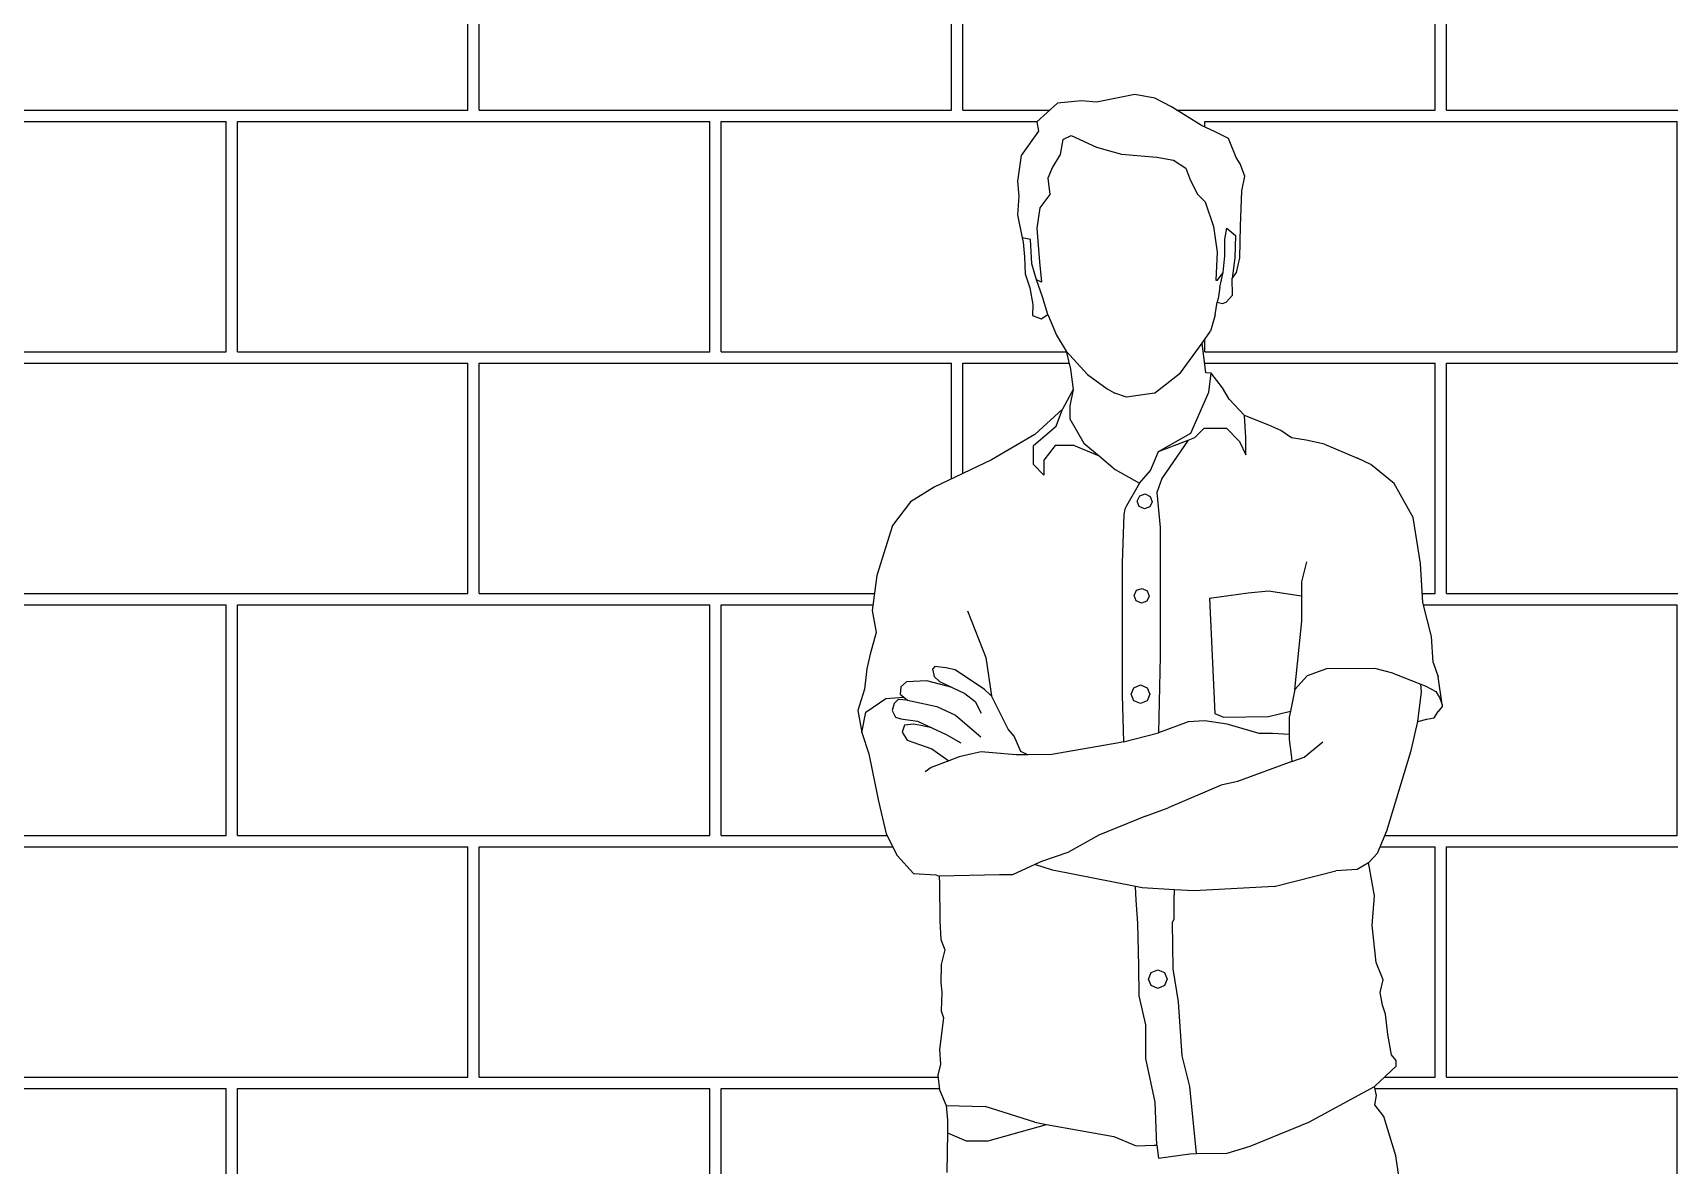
# Model space of a CAD drawing. Header units: metres. Extents: x 258817 to 259192, y 1878716 to 1878911.
# Drawn here: x 259062.576 to 259063.984, y 1878810.27 to 1878811.244 of the extents above; entities that cross this region are included whole.
import ezdxf

# ---------------------------------------------------------------- set-up
doc = ezdxf.new("R2010")
doc.units = ezdxf.units.M
doc.header["$MEASUREMENT"] = 0
doc.layers.add('Vistas', color=7, linetype='Continuous')

msp = doc.modelspace()

# ---------------------------------------------------------------- hatches: boundary and pattern name
at = {"layer": 'Vistas'}
h = msp.add_hatch(dxfattribs=at)
h.set_pattern_fill('AR-B816C', color=256, scale=0.026)
h.paths.add_polyline_path([(259063.31557, 1878810.8205), (259063.33117, 1878810.84086), (259063.3516, 1878810.85355), (259063.40072, 1878810.87719), (259063.43813, 1878810.89898), (259063.46173, 1878810.92069), (259063.47104, 1878810.93753), (259063.46868, 1878810.95501), (259063.46513, 1878810.97064), (259063.45656, 1878810.9842), (259063.44918, 1878811.00196), (259063.44341, 1878810.99822), (259063.43595, 1878811.00115), (259063.43637, 1878811.01076), (259063.43367, 1878811.02493), (259063.42961, 1878811.0371), (259063.42903, 1878811.05152), (259063.42798, 1878811.0643), (259063.42325, 1878811.08788), (259063.42427, 1878811.10389), (259063.42325, 1878811.11667), (259063.42636, 1878811.1389), (259063.44118, 1878811.15984), (259063.43964, 1878811.16771), (259063.45749, 1878811.18383), (259063.47824, 1878811.18587), (259063.49102, 1878811.18483), (259063.52405, 1878811.1914), (259063.54139, 1878811.18819), (259063.55549, 1878811.18055), (259063.58153, 1878811.16474), (259063.59306, 1878811.15912), (259063.60451, 1878811.15335), (259063.61121, 1878811.13704), (259063.61465, 1878811.13162), (259063.61859, 1878811.12111), (259063.61617, 1878811.10852), (259063.61481, 1878811.07808), (259063.61441, 1878811.05083), (259063.61154, 1878811.03832), (259063.60785, 1878811.03308), (259063.60798, 1878811.01865), (259063.6009, 1878811.01111), (259063.59493, 1878811.01276), (259063.59304, 1878811.00169), (259063.5891, 1878810.98768), (259063.58199, 1878810.97747), (259063.585, 1878810.952), (259063.5898, 1878810.95171), (259063.59957, 1878810.93899), (259063.60528, 1878810.92933), (259063.61841, 1878810.91527), (259063.63927, 1878810.90698), (259063.64953, 1878810.90241), (259063.6587, 1878810.89595), (259063.67137, 1878810.89396), (259063.68706, 1878810.89062), (259063.71545, 1878810.8785), (259063.72703, 1878810.87298), (259063.74697, 1878810.85683), (259063.76332, 1878810.8274), (259063.76965, 1878810.78782), (259063.77181, 1878810.75422), (259063.77929, 1878810.72505), (259063.78076, 1878810.70265), (259063.78483, 1878810.69048), (259063.78857, 1878810.66525), (259063.78484, 1878810.66068), (259063.78147, 1878810.65523), (259063.77518, 1878810.65398), (259063.7674, 1878810.65204), (259063.7616, 1878810.62705), (259063.74086, 1878810.55794), (259063.73271, 1878810.53875), (259063.72507, 1878810.53053), (259063.72589, 1878810.52598), (259063.73019, 1878810.50213), (259063.72831, 1878810.47654), (259063.73149, 1878810.44463), (259063.73767, 1878810.42983), (259063.73519, 1878810.41889), (259063.7372, 1878810.40785), (259063.73975, 1878810.40025), (259063.74153, 1878810.3827), (259063.74469, 1878810.36535), (259063.75094, 1878810.35756), (259063.73006, 1878810.33798), (259063.73205, 1878810.33021), (259063.73052, 1878810.32235), (259063.73817, 1878810.31206), (259063.74854, 1878810.27834), (259063.7524, 1878810.25298), (259063.75507, 1878810.24582), (259063.97833, 1878810.24581), (259063.98693, 1878810.24206), (259063.99269, 1878810.23625), (259063.99523, 1878810.2296), (259063.99535, 1878810.22401), (259063.99532, 1878810.1769), (259064.21179, 1878810.1769), (259064.21179, 1878810.1569), (259064.19191, 1878810.1569), (259064.19699, 1878810.15028), (259064.19654, 1878810.1469), (259064.19654, 1878809.4169), (259064.19588, 1878809.4069), (259064.77507, 1878809.4069), (259064.77507, 1878812.1269), (259062.01507, 1878812.1269), (259062.01507, 1878812.0669), (259062.01507, 1878810.6069), (259062.01507, 1878809.4069), (259062.62798, 1878809.4069), (259062.62798, 1878809.4169), (259062.62693, 1878809.4169), (259062.62693, 1878810.1569), (259062.61179, 1878810.1569), (259062.61179, 1878810.1769), (259062.76522, 1878810.1769), (259062.76525, 1878810.23079), (259062.7695, 1878810.23841), (259062.77606, 1878810.2435), (259062.78377, 1878810.24582), (259063.17833, 1878810.24581), (259063.18693, 1878810.24206), (259063.19269, 1878810.23625), (259063.19523, 1878810.2296), (259063.19535, 1878810.22401), (259063.19532, 1878810.1769), (259063.36759, 1878810.1769), (259063.36898, 1878810.20233), (259063.36216, 1878810.23037), (259063.3624, 1878810.26404), (259063.3629, 1878810.29818), (259063.36302, 1878810.30272), (259063.36306, 1878810.30893), (259063.3617, 1878810.32169), (259063.35617, 1878810.33502), (259063.35453, 1878810.34774), (259063.35679, 1878810.35709), (259063.35609, 1878810.3699), (259063.35955, 1878810.39693), (259063.35761, 1878810.40305), (259063.35793, 1878810.41908), (259063.35714, 1878810.42706), (259063.35755, 1878810.44308), (259063.36057, 1878810.45555), (259063.35721, 1878810.46457), (259063.3563, 1878810.48058), (259063.35586, 1878810.51905), (259063.35281, 1878810.52006), (259063.33361, 1878810.52128), (259063.31967, 1878810.53678), (259063.31017, 1878810.55533), (259063.30364, 1878810.58344), (259063.29516, 1878810.62426), (259063.28932, 1878810.64259), (259063.2858, 1878810.66151), (259063.29161, 1878810.67985), (259063.29359, 1878810.69738), (259063.29642, 1878810.70989), (259063.30147, 1878810.72846), (259063.29827, 1878810.74743), (259063.30221, 1878810.77764)])

# ---------------------------------------------------------------- linework, layer by layer
for p, q in [((259063.52405, 1878811.1914), (259063.49102, 1878811.18483)), ((259063.54139, 1878811.18819), (259063.52405, 1878811.1914)), ((259063.55549, 1878811.18055), (259063.54139, 1878811.18819)), ((259063.45749, 1878811.18383), (259063.43964, 1878811.16771)), ((259063.47824, 1878811.18587), (259063.45749, 1878811.18383)), ((259063.49102, 1878811.18483), (259063.47824, 1878811.18587)), ((259063.58153, 1878811.16474), (259063.55549, 1878811.18055)), ((259063.44118, 1878811.15984), (259063.42636, 1878811.1389)), ((259063.43964, 1878811.16771), (259063.44118, 1878811.15984)), ((259063.59306, 1878811.15912), (259063.58153, 1878811.16474)), ((259063.46201, 1878811.1525), (259063.45996, 1878811.13983)), ((259063.46201, 1878811.1525), (259063.46921, 1878811.15602)), ((259063.46921, 1878811.15602), (259063.4911, 1878811.14607)), ((259063.4911, 1878811.14607), (259063.51273, 1878811.14004)), ((259063.60451, 1878811.15335), (259063.59306, 1878811.15912)), ((259063.61121, 1878811.13704), (259063.60451, 1878811.15335)), ((259063.42636, 1878811.1389), (259063.42325, 1878811.11667)), ((259063.45996, 1878811.13983), (259063.45324, 1878811.12891)), ((259063.51273, 1878811.14004), (259063.54307, 1878811.13731)), ((259063.54307, 1878811.13731), (259063.5573, 1878811.13491)), ((259063.5573, 1878811.13491), (259063.56799, 1878811.12782)), ((259063.61465, 1878811.13162), (259063.61121, 1878811.13704)), ((259063.61859, 1878811.12111), (259063.61465, 1878811.13162)), ((259063.45324, 1878811.12891), (259063.44928, 1878811.11947)), ((259063.44928, 1878811.11947), (259063.4511, 1878811.10515)), ((259063.56799, 1878811.12782), (259063.57133, 1878811.1188)), ((259063.57133, 1878811.1188), (259063.57768, 1878811.10584)), ((259063.61617, 1878811.10852), (259063.61859, 1878811.12111)), ((259063.42325, 1878811.11667), (259063.42427, 1878811.10389)), ((259063.42427, 1878811.10389), (259063.42325, 1878811.08788)), ((259063.4511, 1878811.10515), (259063.44234, 1878811.09369)), ((259063.57768, 1878811.10584), (259063.58452, 1878811.09907)), ((259063.61481, 1878811.07808), (259063.61617, 1878811.10852)), ((259063.44234, 1878811.09369), (259063.43985, 1878811.07623)), ((259063.58452, 1878811.09907), (259063.59159, 1878811.07777)), ((259063.42325, 1878811.08788), (259063.42726, 1878811.0679)), ((259063.43985, 1878811.07623), (259063.44061, 1878811.06503)), ((259063.59159, 1878811.07777), (259063.59498, 1878811.05558)), ((259063.60157, 1878811.06686), (259063.60332, 1878811.07632)), ((259063.60332, 1878811.07632), (259063.61051, 1878811.06994)), ((259063.61441, 1878811.05083), (259063.61481, 1878811.07808)), ((259063.42726, 1878811.0679), (259063.42798, 1878811.0643)), ((259063.43429, 1878811.06659), (259063.42726, 1878811.0679)), ((259063.42798, 1878811.0643), (259063.42903, 1878811.05152)), ((259063.43544, 1878811.04578), (259063.43429, 1878811.06659)), ((259063.44061, 1878811.06503), (259063.44205, 1878811.04745)), ((259063.60158, 1878811.05243), (259063.60157, 1878811.06686)), ((259063.61051, 1878811.06994), (259063.61015, 1878811.0507)), ((259063.42903, 1878811.05152), (259063.42961, 1878811.0371)), ((259063.44205, 1878811.04745), (259063.4438, 1878811.0299)), ((259063.59498, 1878811.05558), (259063.59361, 1878811.03157)), ((259063.59992, 1878811.0381), (259063.60158, 1878811.05243)), ((259063.61015, 1878811.0507), (259063.60785, 1878811.03308)), ((259063.61154, 1878811.03832), (259063.61441, 1878811.05083)), ((259063.42961, 1878811.0371), (259063.43367, 1878811.02493)), ((259063.43943, 1878811.03191), (259063.43544, 1878811.04578)), ((259063.59522, 1878811.0316), (259063.59992, 1878811.0381)), ((259063.59731, 1878811.02554), (259063.59992, 1878811.0381)), ((259063.60785, 1878811.03308), (259063.61154, 1878811.03832)), ((259063.60798, 1878811.01865), (259063.60785, 1878811.03308)), ((259063.43367, 1878811.02493), (259063.43637, 1878811.01076)), ((259063.44459, 1878811.01733), (259063.43943, 1878811.03191)), ((259063.4438, 1878811.0299), (259063.43943, 1878811.03191)), ((259063.59361, 1878811.03157), (259063.59522, 1878811.0316)), ((259063.59731, 1878811.02554), (259063.59595, 1878811.01764)), ((259063.60249, 1878811.01281), (259063.60798, 1878811.01865)), ((259063.43637, 1878811.01076), (259063.43595, 1878811.00115)), ((259063.44918, 1878811.00196), (259063.44459, 1878811.01733)), ((259063.59304, 1878811.00169), (259063.59493, 1878811.01276)), ((259063.59595, 1878811.01764), (259063.59493, 1878811.01276)), ((259063.59493, 1878811.01276), (259063.59957, 1878811.01148)), ((259063.59957, 1878811.01148), (259063.60249, 1878811.01281)), ((259063.43595, 1878811.00115), (259063.44341, 1878810.99822)), ((259063.44341, 1878810.99822), (259063.44918, 1878811.00196)), ((259063.44918, 1878811.00196), (259063.45656, 1878810.9842)), ((259063.59304, 1878811.00169), (259063.5891, 1878810.98768)), ((259063.45656, 1878810.9842), (259063.46513, 1878810.97064)), ((259063.56332, 1878810.95181), (259063.58199, 1878810.97747)), ((259063.58199, 1878810.97747), (259063.5891, 1878810.98768)), ((259063.585, 1878810.952), (259063.58199, 1878810.97747)), ((259063.46513, 1878810.97064), (259063.48341, 1878810.95042)), ((259063.46513, 1878810.97064), (259063.46868, 1878810.95501)), ((259063.46868, 1878810.95501), (259063.47104, 1878810.93753)), ((259063.48341, 1878810.95042), (259063.50029, 1878810.9382)), ((259063.54109, 1878810.93431), (259063.56332, 1878810.95181)), ((259063.5898, 1878810.95171), (259063.585, 1878810.952)), ((259063.58785, 1878810.93525), (259063.5898, 1878810.95171)), ((259063.59957, 1878810.93899), (259063.5898, 1878810.95171)), ((259063.47104, 1878810.93753), (259063.46173, 1878810.92069)), ((259063.47104, 1878810.93753), (259063.46803, 1878810.92342)), ((259063.50029, 1878810.9382), (259063.50693, 1878810.93431)), ((259063.51681, 1878810.93087), (259063.50693, 1878810.93431)), ((259063.54109, 1878810.93431), (259063.51681, 1878810.93087)), ((259063.57215, 1878810.90012), (259063.58785, 1878810.93525)), ((259063.60528, 1878810.92933), (259063.59957, 1878810.93899)), ((259063.46173, 1878810.92069), (259063.43813, 1878810.89898)), ((259063.45654, 1878810.90592), (259063.46173, 1878810.92069)), ((259063.46803, 1878810.92342), (259063.46803, 1878810.91219)), ((259063.61841, 1878810.91527), (259063.60528, 1878810.92933)), ((259063.43682, 1878810.88951), (259063.45654, 1878810.90592)), ((259063.46803, 1878810.91219), (259063.48007, 1878810.89137)), ((259063.61944, 1878810.89629), (259063.61841, 1878810.91527)), ((259063.63927, 1878810.90698), (259063.61841, 1878810.91527)), ((259063.64953, 1878810.90241), (259063.63927, 1878810.90698)), ((259063.43813, 1878810.89898), (259063.40072, 1878810.87719)), ((259063.54428, 1878810.88424), (259063.57215, 1878810.90012)), ((259063.54428, 1878810.88424), (259063.57001, 1878810.8941)), ((259063.57001, 1878810.8941), (259063.5474, 1878810.861)), ((259063.57001, 1878810.8941), (259063.57573, 1878810.89629)), ((259063.57573, 1878810.89629), (259063.58356, 1878810.90433)), ((259063.58356, 1878810.90433), (259063.6028, 1878810.90433)), ((259063.6028, 1878810.90433), (259063.61396, 1878810.89282)), ((259063.61396, 1878810.89282), (259063.61944, 1878810.88123)), ((259063.61944, 1878810.88123), (259063.61944, 1878810.89629)), ((259063.6587, 1878810.89595), (259063.64953, 1878810.90241)), ((259063.67137, 1878810.89396), (259063.6587, 1878810.89595)), ((259063.68706, 1878810.89062), (259063.67137, 1878810.89396)), ((259063.43682, 1878810.87296), (259063.43682, 1878810.88951)), ((259063.45548, 1878810.88951), (259063.44586, 1878810.87668)), ((259063.47151, 1878810.88951), (259063.45548, 1878810.88951)), ((259063.49365, 1878810.88012), (259063.47151, 1878810.88951)), ((259063.48007, 1878810.89137), (259063.49365, 1878810.88012)), ((259063.49365, 1878810.88012), (259063.50723, 1878810.86886)), ((259063.53757, 1878810.86793), (259063.54428, 1878810.88424)), ((259063.68706, 1878810.89062), (259063.71545, 1878810.8785)), ((259063.72703, 1878810.87298), (259063.71545, 1878810.8785)), ((259063.40072, 1878810.87719), (259063.3516, 1878810.85355)), ((259063.44586, 1878810.86385), (259063.43682, 1878810.87296)), ((259063.44586, 1878810.87668), (259063.44586, 1878810.86385)), ((259063.50723, 1878810.86886), (259063.52815, 1878810.857)), ((259063.52815, 1878810.857), (259063.53757, 1878810.86793)), ((259063.74697, 1878810.85683), (259063.72703, 1878810.87298)), ((259063.3516, 1878810.85355), (259063.33117, 1878810.84086)), ((259063.52815, 1878810.857), (259063.51699, 1878810.83748)), ((259063.5474, 1878810.861), (259063.54286, 1878810.849)), ((259063.76332, 1878810.8274), (259063.74697, 1878810.85683)), ((259063.33117, 1878810.84086), (259063.31557, 1878810.8205)), ((259063.51699, 1878810.83748), (259063.51542, 1878810.83473)), ((259063.52621, 1878810.84155), (259063.52828, 1878810.846)), ((259063.52789, 1878810.83693), (259063.52621, 1878810.84155)), ((259063.53234, 1878810.83486), (259063.52789, 1878810.83693)), ((259063.52828, 1878810.846), (259063.53289, 1878810.84768)), ((259063.53695, 1878810.83655), (259063.53234, 1878810.83486)), ((259063.53289, 1878810.84768), (259063.53734, 1878810.84561)), ((259063.53902, 1878810.841), (259063.53695, 1878810.83655)), ((259063.53734, 1878810.84561), (259063.53902, 1878810.841)), ((259063.54286, 1878810.849), (259063.54595, 1878810.8187)), ((259063.51454, 1878810.83), (259063.51328, 1878810.78833)), ((259063.51542, 1878810.83473), (259063.51454, 1878810.83)), ((259063.76965, 1878810.78782), (259063.76332, 1878810.8274)), ((259063.31557, 1878810.8205), (259063.30221, 1878810.77764)), ((259063.54595, 1878810.8187), (259063.54598, 1878810.70806)), ((259063.51328, 1878810.78833), (259063.51327, 1878810.67449)), ((259063.66774, 1878810.77208), (259063.67198, 1878810.78921)), ((259063.77181, 1878810.75422), (259063.76965, 1878810.78782)), ((259063.30221, 1878810.77764), (259063.29827, 1878810.74743)), ((259063.52562, 1878810.76481), (259063.53023, 1878810.7665)), ((259063.53023, 1878810.7665), (259063.53468, 1878810.76442)), ((259063.66773, 1878810.76001), (259063.66774, 1878810.77208)), ((259063.52355, 1878810.76036), (259063.52562, 1878810.76481)), ((259063.52523, 1878810.75575), (259063.52355, 1878810.76036)), ((259063.52968, 1878810.75368), (259063.52523, 1878810.75575)), ((259063.53429, 1878810.75536), (259063.52968, 1878810.75368)), ((259063.53636, 1878810.75981), (259063.53429, 1878810.75536)), ((259063.53468, 1878810.76442), (259063.53636, 1878810.75981)), ((259063.58815, 1878810.75801), (259063.62148, 1878810.76277)), ((259063.58815, 1878810.75801), (259063.59295, 1878810.65872)), ((259063.62148, 1878810.76277), (259063.63905, 1878810.7643)), ((259063.63905, 1878810.7643), (259063.66527, 1878810.76038)), ((259063.66527, 1878810.76038), (259063.66773, 1878810.76001)), ((259063.66769, 1878810.73841), (259063.66773, 1878810.76001)), ((259063.77929, 1878810.72505), (259063.77181, 1878810.75422)), ((259063.29827, 1878810.74743), (259063.30147, 1878810.72846)), ((259063.38017, 1878810.74728), (259063.39583, 1878810.70693)), ((259063.66154, 1878810.67941), (259063.66769, 1878810.73841)), ((259063.30147, 1878810.72846), (259063.29642, 1878810.70989)), ((259063.78076, 1878810.70265), (259063.77929, 1878810.72505)), ((259063.29642, 1878810.70989), (259063.29359, 1878810.69738)), ((259063.29359, 1878810.69738), (259063.29161, 1878810.67985)), ((259063.35207, 1878810.69936), (259063.34994, 1878810.69696)), ((259063.34994, 1878810.69696), (259063.35141, 1878810.69072)), ((259063.36161, 1878810.69813), (259063.35207, 1878810.69936)), ((259063.36943, 1878810.69637), (259063.36161, 1878810.69813)), ((259063.39472, 1878810.67938), (259063.36943, 1878810.69637)), ((259063.39583, 1878810.70693), (259063.40072, 1878810.67406)), ((259063.54598, 1878810.70806), (259063.54449, 1878810.64234)), ((259063.6889, 1878810.69734), (259063.67235, 1878810.69125)), ((259063.73059, 1878810.69767), (259063.6889, 1878810.69734)), ((259063.7461, 1878810.69362), (259063.73059, 1878810.69767)), ((259063.78076, 1878810.70265), (259063.78483, 1878810.69048)), ((259063.32289, 1878810.68173), (259063.32237, 1878810.67534)), ((259063.32767, 1878810.68601), (259063.32289, 1878810.68173)), ((259063.34528, 1878810.68686), (259063.32767, 1878810.68601)), ((259063.367, 1878810.6812), (259063.34528, 1878810.68686)), ((259063.35141, 1878810.69072), (259063.35618, 1878810.68643)), ((259063.35618, 1878810.68643), (259063.367, 1878810.6812)), ((259063.367, 1878810.6812), (259063.37783, 1878810.67596)), ((259063.52086, 1878810.67539), (259063.52321, 1878810.68106)), ((259063.52321, 1878810.68106), (259063.52888, 1878810.6834)), ((259063.52888, 1878810.6834), (259063.53455, 1878810.68106)), ((259063.53455, 1878810.68106), (259063.53689, 1878810.67539)), ((259063.67235, 1878810.69125), (259063.66154, 1878810.67941)), ((259063.7461, 1878810.69362), (259063.77016, 1878810.68407)), ((259063.77016, 1878810.68407), (259063.77442, 1878810.68238)), ((259063.77072, 1878810.67747), (259063.77016, 1878810.68407)), ((259063.77442, 1878810.68238), (259063.78292, 1878810.67787)), ((259063.78837, 1878810.66661), (259063.78483, 1878810.69048)), ((259063.29161, 1878810.67985), (259063.2858, 1878810.66151)), ((259063.29283, 1878810.65988), (259063.30993, 1878810.67179)), ((259063.30993, 1878810.67179), (259063.3255, 1878810.67283)), ((259063.31703, 1878810.66756), (259063.31528, 1878810.66139)), ((259063.32062, 1878810.67076), (259063.31703, 1878810.66756)), ((259063.32863, 1878810.67033), (259063.32062, 1878810.67076)), ((259063.32237, 1878810.67534), (259063.3255, 1878810.67283)), ((259063.3255, 1878810.67283), (259063.32863, 1878810.67033)), ((259063.32863, 1878810.67033), (259063.35367, 1878810.66474)), ((259063.37783, 1878810.67596), (259063.38685, 1878810.66928)), ((259063.38685, 1878810.66928), (259063.39184, 1878810.65923)), ((259063.39977, 1878810.6749), (259063.39472, 1878810.67938)), ((259063.40072, 1878810.67406), (259063.39977, 1878810.6749)), ((259063.41502, 1878810.64536), (259063.40072, 1878810.67406)), ((259063.51327, 1878810.67449), (259063.51418, 1878810.63442)), ((259063.52321, 1878810.66972), (259063.52086, 1878810.67539)), ((259063.52888, 1878810.66737), (259063.52321, 1878810.66972)), ((259063.53455, 1878810.66972), (259063.52888, 1878810.66737)), ((259063.53689, 1878810.67539), (259063.53455, 1878810.66972)), ((259063.66154, 1878810.67941), (259063.65793, 1878810.66086)), ((259063.7674, 1878810.65204), (259063.77072, 1878810.67747)), ((259063.78292, 1878810.67787), (259063.78602, 1878810.67258)), ((259063.78602, 1878810.67258), (259063.78837, 1878810.66661)), ((259063.78837, 1878810.66661), (259063.78837, 1878810.665)), ((259063.2858, 1878810.66151), (259063.28932, 1878810.64259)), ((259063.28932, 1878810.64259), (259063.29283, 1878810.65988)), ((259063.31528, 1878810.66139), (259063.31828, 1878810.65572)), ((259063.31828, 1878810.65572), (259063.3229, 1878810.65439)), ((259063.3229, 1878810.65439), (259063.33716, 1878810.6522)), ((259063.35367, 1878810.66474), (259063.3697, 1878810.65741)), ((259063.3697, 1878810.65741), (259063.39164, 1878810.63865)), ((259063.58436, 1878810.65264), (259063.56997, 1878810.65159)), ((259063.60338, 1878810.64973), (259063.58436, 1878810.65264)), ((259063.59295, 1878810.65872), (259063.60041, 1878810.65579)), ((259063.60041, 1878810.65579), (259063.63889, 1878810.65625)), ((259063.63889, 1878810.65625), (259063.65793, 1878810.66086)), ((259063.65694, 1878810.6558), (259063.65672, 1878810.64065)), ((259063.65793, 1878810.66086), (259063.65694, 1878810.6558)), ((259063.7674, 1878810.65204), (259063.77518, 1878810.65398)), ((259063.77518, 1878810.65398), (259063.78147, 1878810.65523)), ((259063.78147, 1878810.65523), (259063.78484, 1878810.66068)), ((259063.78837, 1878810.665), (259063.78484, 1878810.66068)), ((259063.28932, 1878810.64259), (259063.29516, 1878810.62426)), ((259063.32586, 1878810.6488), (259063.32402, 1878810.64265)), ((259063.32402, 1878810.64265), (259063.32839, 1878810.63593)), ((259063.33382, 1878810.64974), (259063.32586, 1878810.6488)), ((259063.34011, 1878810.64844), (259063.33382, 1878810.64974)), ((259063.33716, 1878810.6522), (259063.34952, 1878810.64644)), ((259063.34952, 1878810.64644), (259063.34011, 1878810.64844)), ((259063.34952, 1878810.64644), (259063.36187, 1878810.64069)), ((259063.36187, 1878810.64069), (259063.37441, 1878810.63356)), ((259063.42017, 1878810.63921), (259063.41502, 1878810.64536)), ((259063.42614, 1878810.62608), (259063.42017, 1878810.63921)), ((259063.51418, 1878810.63442), (259063.54449, 1878810.64234)), ((259063.56997, 1878810.65159), (259063.54449, 1878810.64234)), ((259063.6311, 1878810.64169), (259063.60338, 1878810.64973)), ((259063.64233, 1878810.64168), (259063.6311, 1878810.64169)), ((259063.65672, 1878810.64065), (259063.64233, 1878810.64168)), ((259063.65672, 1878810.64065), (259063.65666, 1878810.63656)), ((259063.7616, 1878810.62705), (259063.7674, 1878810.65204)), ((259063.32839, 1878810.63593), (259063.34952, 1878810.62836)), ((259063.34952, 1878810.62836), (259063.36402, 1878810.61818)), ((259063.39177, 1878810.62575), (259063.38427, 1878810.62408)), ((259063.40151, 1878810.62493), (259063.39177, 1878810.62575)), ((259063.42213, 1878810.62321), (259063.40151, 1878810.62493)), ((259063.43194, 1878810.62333), (259063.42614, 1878810.62608)), ((259063.51042, 1878810.63376), (259063.45259, 1878810.62359)), ((259063.51418, 1878810.63442), (259063.51042, 1878810.63376)), ((259063.65666, 1878810.63656), (259063.65868, 1878810.62106)), ((259063.6697, 1878810.6213), (259063.68581, 1878810.63453)), ((259063.74086, 1878810.55794), (259063.7616, 1878810.62705)), ((259063.29516, 1878810.62426), (259063.30364, 1878810.58344)), ((259063.34898, 1878810.61252), (259063.34385, 1878810.60868)), ((259063.36402, 1878810.61818), (259063.34898, 1878810.61252)), ((259063.37299, 1878810.62156), (259063.36402, 1878810.61818)), ((259063.38427, 1878810.62408), (259063.37299, 1878810.62156)), ((259063.43194, 1878810.62333), (259063.42213, 1878810.62321)), ((259063.45259, 1878810.62359), (259063.43194, 1878810.62333)), ((259063.65915, 1878810.61749), (259063.61244, 1878810.60048)), ((259063.65868, 1878810.62106), (259063.65915, 1878810.61749)), ((259063.65915, 1878810.61749), (259063.6697, 1878810.6213)), ((259063.59842, 1878810.59709), (259063.55264, 1878810.57774)), ((259063.61244, 1878810.60048), (259063.59842, 1878810.59709)), ((259063.30364, 1878810.58344), (259063.31017, 1878810.55533)), ((259063.5331, 1878810.57048), (259063.49298, 1878810.55421)), ((259063.5331, 1878810.57048), (259063.55264, 1878810.57774)), ((259063.31017, 1878810.55533), (259063.31967, 1878810.53678)), ((259063.49298, 1878810.55421), (259063.46635, 1878810.5394)), ((259063.73271, 1878810.53875), (259063.74086, 1878810.55794)), ((259063.31967, 1878810.53678), (259063.33361, 1878810.52128)), ((259063.43805, 1878810.52891), (259063.41887, 1878810.52012)), ((259063.44365, 1878810.53147), (259063.43805, 1878810.52891)), ((259063.45319, 1878810.52423), (259063.43805, 1878810.52891)), ((259063.46635, 1878810.5394), (259063.44365, 1878810.53147)), ((259063.72507, 1878810.53053), (259063.71543, 1878810.52478)), ((259063.72507, 1878810.53053), (259063.73271, 1878810.53875)), ((259063.72589, 1878810.52598), (259063.72507, 1878810.53053)), ((259063.73019, 1878810.50213), (259063.72589, 1878810.52598)), ((259063.33361, 1878810.52128), (259063.35281, 1878810.52006)), ((259063.35281, 1878810.52006), (259063.35586, 1878810.51905)), ((259063.40765, 1878810.52008), (259063.35586, 1878810.51905)), ((259063.35586, 1878810.51905), (259063.35593, 1878810.51221)), ((259063.35593, 1878810.51221), (259063.3563, 1878810.48058)), ((259063.41887, 1878810.52012), (259063.40765, 1878810.52008)), ((259063.5245, 1878810.51005), (259063.45319, 1878810.52423)), ((259063.6439, 1878810.51007), (259063.69703, 1878810.52363)), ((259063.71543, 1878810.52478), (259063.69703, 1878810.52363)), ((259063.52535, 1878810.49818), (259063.5245, 1878810.51005)), ((259063.53024, 1878810.5089), (259063.5245, 1878810.51005)), ((259063.52676, 1878810.47843), (259063.52535, 1878810.49818)), ((259063.55813, 1878810.50726), (259063.53024, 1878810.5089)), ((259063.55777, 1878810.48191), (259063.558, 1878810.49818)), ((259063.558, 1878810.49818), (259063.55813, 1878810.50726)), ((259063.57506, 1878810.50627), (259063.55813, 1878810.50726)), ((259063.6439, 1878810.51007), (259063.57506, 1878810.50627)), ((259063.72831, 1878810.47654), (259063.73019, 1878810.50213)), ((259063.3563, 1878810.48058), (259063.35721, 1878810.46457)), ((259063.52762, 1878810.44156), (259063.52676, 1878810.47843)), ((259063.55649, 1878810.47941), (259063.55777, 1878810.48191)), ((259063.5571, 1878810.43933), (259063.55649, 1878810.47941)), ((259063.73149, 1878810.44463), (259063.72831, 1878810.47654)), ((259063.35721, 1878810.46457), (259063.36057, 1878810.45555)), ((259063.36057, 1878810.45555), (259063.35755, 1878810.44308)), ((259063.35755, 1878810.44308), (259063.35714, 1878810.42706)), ((259063.52765, 1878810.41591), (259063.52762, 1878810.44156)), ((259063.73767, 1878810.42983), (259063.73149, 1878810.44463)), ((259063.53577, 1878810.43042), (259063.53812, 1878810.43609)), ((259063.53812, 1878810.42475), (259063.53577, 1878810.43042)), ((259063.53812, 1878810.43609), (259063.54379, 1878810.43844)), ((259063.54379, 1878810.43844), (259063.54945, 1878810.43609)), ((259063.54945, 1878810.43609), (259063.5518, 1878810.43042)), ((259063.5518, 1878810.43042), (259063.54945, 1878810.42475)), ((259063.56148, 1878810.4108), (259063.5571, 1878810.43933)), ((259063.73519, 1878810.41889), (259063.73767, 1878810.42983)), ((259063.35714, 1878810.42706), (259063.35793, 1878810.41908)), ((259063.35793, 1878810.41908), (259063.35761, 1878810.40305)), ((259063.53351, 1878810.39093), (259063.52765, 1878810.41591)), ((259063.54379, 1878810.4224), (259063.53812, 1878810.42475)), ((259063.54945, 1878810.42475), (259063.54379, 1878810.4224)), ((259063.7372, 1878810.40785), (259063.73519, 1878810.41889)), ((259063.35761, 1878810.40305), (259063.35955, 1878810.39693)), ((259063.56468, 1878810.36442), (259063.56148, 1878810.4108)), ((259063.73975, 1878810.40025), (259063.7372, 1878810.40785)), ((259063.74153, 1878810.3827), (259063.73975, 1878810.40025)), ((259063.35955, 1878810.39693), (259063.35609, 1878810.3699)), ((259063.53356, 1878810.36207), (259063.53351, 1878810.39093)), ((259063.74469, 1878810.36535), (259063.74153, 1878810.3827)), ((259063.35679, 1878810.35709), (259063.35453, 1878810.34774)), ((259063.35609, 1878810.3699), (259063.35679, 1878810.35709)), ((259063.54159, 1878810.32444), (259063.53356, 1878810.36207)), ((259063.57132, 1878810.33798), (259063.56468, 1878810.36442)), ((259063.7487, 1878810.36034), (259063.74469, 1878810.36535)), ((259063.74877, 1878810.35553), (259063.7487, 1878810.36034)), ((259063.35453, 1878810.34774), (259063.35617, 1878810.33502)), ((259063.73006, 1878810.33798), (259063.74877, 1878810.35553)), ((259063.35617, 1878810.33502), (259063.3617, 1878810.32169)), ((259063.57722, 1878810.2803), (259063.57132, 1878810.33798)), ((259063.67378, 1878810.30736), (259063.73006, 1878810.33798)), ((259063.73205, 1878810.33021), (259063.73006, 1878810.33798)), ((259063.73052, 1878810.32235), (259063.73205, 1878810.33021)), ((259063.3617, 1878810.32169), (259063.39535, 1878810.32069)), ((259063.3617, 1878810.32169), (259063.36306, 1878810.30893)), ((259063.43818, 1878810.30723), (259063.39535, 1878810.32069)), ((259063.54295, 1878810.28759), (259063.54159, 1878810.32444)), ((259063.73817, 1878810.31206), (259063.73052, 1878810.32235)), ((259063.36302, 1878810.30272), (259063.3629, 1878810.29818)), ((259063.36306, 1878810.30893), (259063.36302, 1878810.30272)), ((259063.39802, 1878810.29121), (259063.44796, 1878810.30544)), ((259063.43818, 1878810.30723), (259063.44796, 1878810.30544)), ((259063.44796, 1878810.30544), (259063.50601, 1878810.29486)), ((259063.62336, 1878810.28664), (259063.67378, 1878810.30736)), ((259063.74854, 1878810.27834), (259063.73817, 1878810.31206)), ((259063.3629, 1878810.29818), (259063.3624, 1878810.26404)), ((259063.3629, 1878810.29818), (259063.37911, 1878810.29121)), ((259063.37911, 1878810.29121), (259063.39802, 1878810.29121)), ((259063.50601, 1878810.29486), (259063.52533, 1878810.28703)), ((259063.52533, 1878810.28703), (259063.54073, 1878810.28752)), ((259063.54073, 1878810.28752), (259063.54295, 1878810.28759)), ((259063.54295, 1878810.28759), (259063.54432, 1878810.27645)), ((259063.60338, 1878810.28068), (259063.62336, 1878810.28664)), ((259063.54432, 1878810.27645), (259063.57132, 1878810.28022)), ((259063.57132, 1878810.28022), (259063.57722, 1878810.2803)), ((259063.57722, 1878810.2803), (259063.60338, 1878810.28068)), ((259063.7524, 1878810.25298), (259063.74854, 1878810.27834))]:
    msp.add_line(p, q, dxfattribs=at)

doc.saveas('drawing.dxf')
